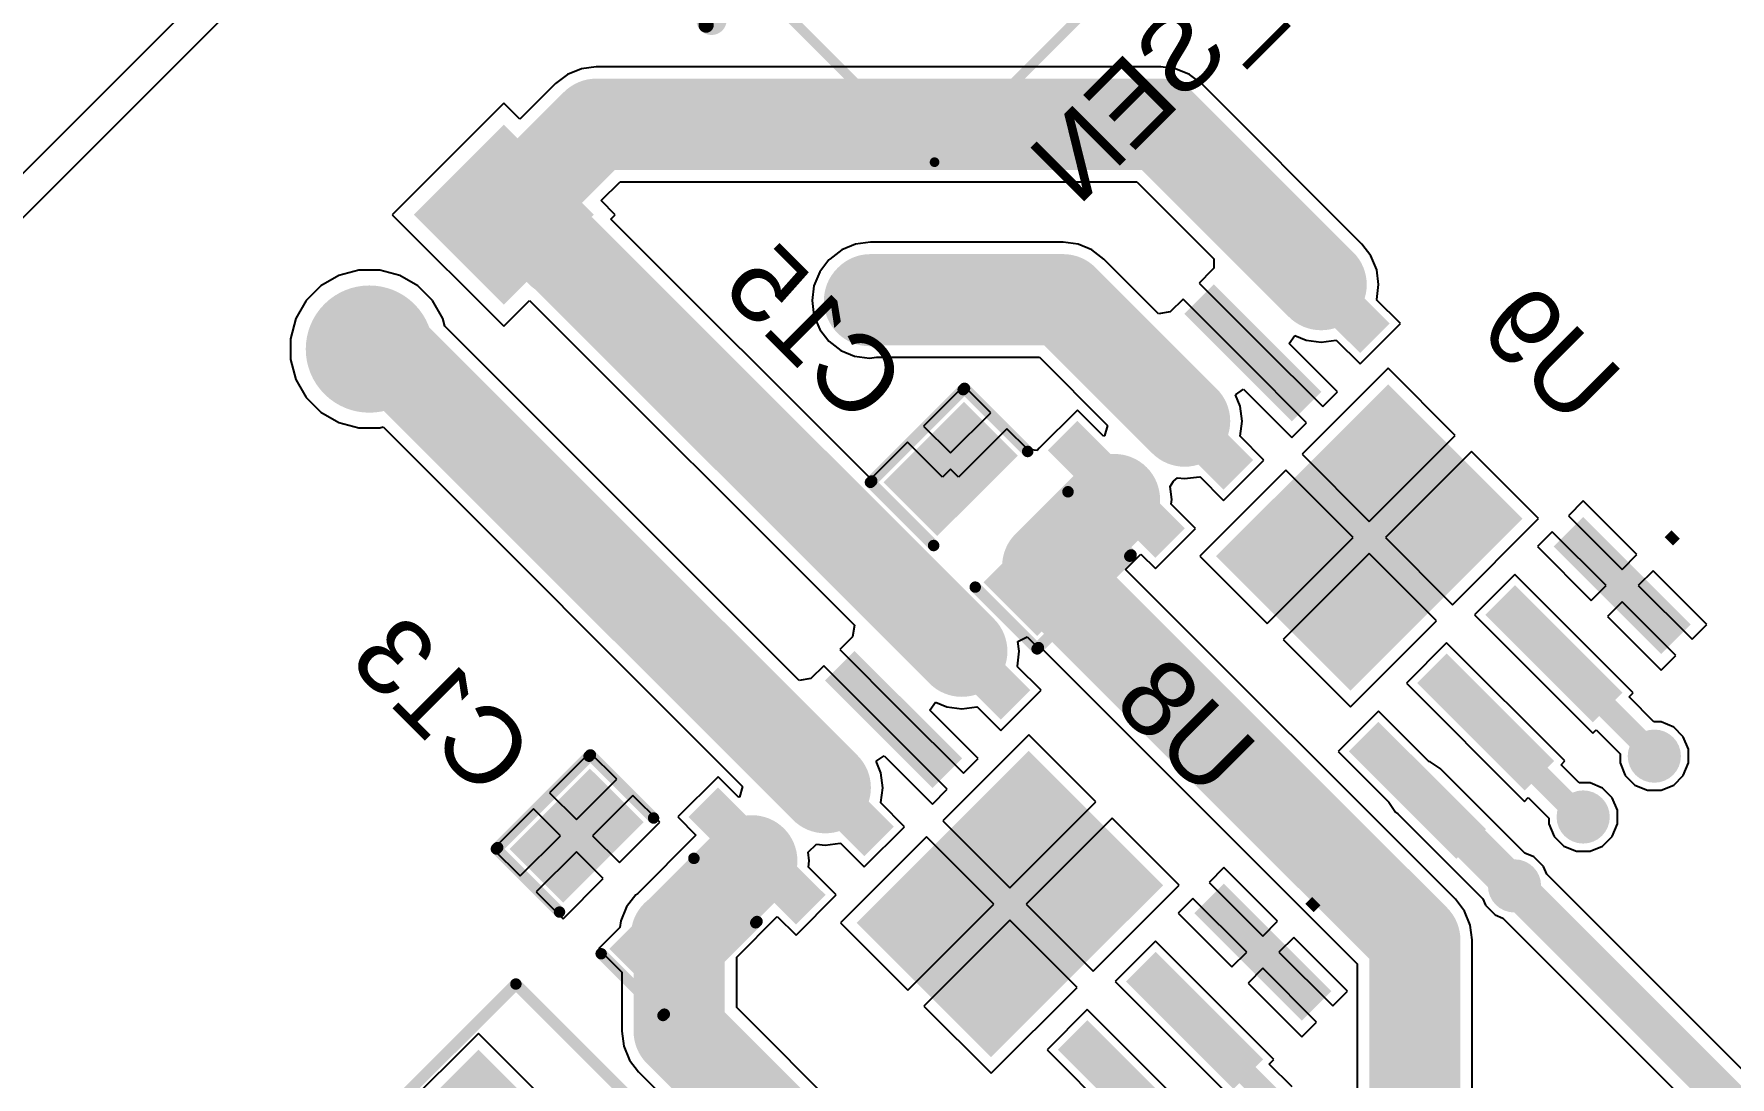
# Model space of a CAD drawing. Header units: millimetres. Extents: x 95 to 305, y 96 to 295.
# Drawn here: x 255.07 to 277.38, y 218.06 to 231.79 of the extents above; entities that cross this region are included whole.
import ezdxf

# ---------------------------------------------------------------- set-up
doc = ezdxf.new("R2010")
doc.units = ezdxf.units.MM
for name, color, linetype in [('BottomLayer', 5, 'Continuous'), ('BottomOverlay', 54, 'Continuous'), ('BottomPaste', 16, 'Continuous'), ('BottomSolder', 6, 'Continuous'), ('MultiLayer', 9, 'Continuous'), ('PadHoleLayer', 156, 'Continuous'), ('ViaHoleLayer', 16, 'Continuous')]:
    doc.layers.add(name, color=color, linetype=linetype)
doc.styles.add('Arial', font='', dxfattribs={"height": 0.2})
doc.styles.get('Arial').set_extended_font_data('Arial')

# ---------------------------------------------------------------- blocks, each defined once
blk = doc.blocks.new('HSOP_8_B_16')
at = {"layer": 'BottomLayer'}
for points in [[(-2.122, 3.7), (-1.672, 3.7), (-1.672, 1.8), (-2.122, 1.8)], [(-0.852, 3.7), (-0.402, 3.7), (-0.402, 1.8), (-0.852, 1.8)], [(0.418, 3.7), (0.868, 3.7), (0.868, 1.8), (0.418, 1.8)], [(1.688, 3.7), (2.138, 3.7), (2.138, 1.8), (1.688, 1.8)], [(-1.542, 1.15), (1.558, 1.15), (1.558, -1.25), (-1.542, -1.25)], [(-2.122, -1.9), (-1.672, -1.9), (-1.672, -3.8), (-2.122, -3.8)], [(-0.852, -1.9), (-0.402, -1.9), (-0.402, -3.8), (-0.852, -3.8)], [(0.418, -1.9), (0.868, -1.9), (0.868, -3.8), (0.418, -3.8)], [(1.688, -1.9), (2.138, -1.9), (2.138, -3.8), (1.688, -3.8)]]:
    blk.add_hatch(color=5, dxfattribs=at).paths.add_polyline_path(points)
at = {"layer": 'BottomPaste'}
for points in [[(-2.122, 3.7), (-1.672, 3.7), (-1.672, 1.8), (-2.122, 1.8)], [(-0.852, 3.7), (-0.402, 3.7), (-0.402, 1.8), (-0.852, 1.8)], [(0.418, 3.7), (0.868, 3.7), (0.868, 1.8), (0.418, 1.8)], [(1.688, 3.7), (2.138, 3.7), (2.138, 1.8), (1.688, 1.8)], [(-1.542, 1.15), (1.558, 1.15), (1.558, -1.25), (-1.542, -1.25)], [(-2.122, -1.9), (-1.672, -1.9), (-1.672, -3.8), (-2.122, -3.8)], [(-0.852, -1.9), (-0.402, -1.9), (-0.402, -3.8), (-0.852, -3.8)], [(0.418, -1.9), (0.868, -1.9), (0.868, -3.8), (0.418, -3.8)], [(1.688, -1.9), (2.138, -1.9), (2.138, -3.8), (1.688, -3.8)]]:
    blk.add_hatch(color=16, dxfattribs=at).paths.add_polyline_path(points)
at = {"layer": 'BottomSolder'}
for points in [[(-2.172, 3.75), (-1.622, 3.75), (-1.622, 1.75), (-2.172, 1.75)], [(-0.902, 3.75), (-0.352, 3.75), (-0.352, 1.75), (-0.902, 1.75)], [(0.368, 3.75), (0.918, 3.75), (0.918, 1.75), (0.368, 1.75)], [(1.638, 3.75), (2.188, 3.75), (2.188, 1.75), (1.638, 1.75)], [(-1.592, 1.2), (1.608, 1.2), (1.608, -1.3), (-1.592, -1.3)], [(-2.172, -1.85), (-1.622, -1.85), (-1.622, -3.85), (-2.172, -3.85)], [(-0.902, -1.85), (-0.352, -1.85), (-0.352, -3.85), (-0.902, -3.85)], [(0.368, -1.85), (0.918, -1.85), (0.918, -3.85), (0.368, -3.85)], [(1.638, -1.85), (2.188, -1.85), (2.188, -3.85), (1.638, -3.85)]]:
    blk.add_hatch(color=6, dxfattribs=at).paths.add_polyline_path(points)
at = {"layer": 'BottomOverlay', "text_generation_flag": 2}
blk.add_text('.', height=1, rotation=-180, dxfattribs=at).set_placement((-2.992, 2.85))
blk = doc.blocks.new('CAP0805_B_28')
at = {"layer": 'BottomLayer'}
for points in [[(-1.379, 0.693), (-0.479, 0.693), (-0.479, -0.704), (-1.379, -0.704)], [(0.481, 0.693), (1.381, 0.693), (1.381, -0.704), (0.481, -0.704)]]:
    blk.add_hatch(color=5, dxfattribs=at).paths.add_polyline_path(points)
at = {"layer": 'BottomPaste'}
for points in [[(-1.379, 0.693), (-0.479, 0.693), (-0.479, -0.704), (-1.379, -0.704)], [(0.481, 0.693), (1.381, 0.693), (1.381, -0.704), (0.481, -0.704)]]:
    blk.add_hatch(color=16, dxfattribs=at).paths.add_polyline_path(points)
at = {"layer": 'BottomSolder'}
for points in [[(-1.429, 0.743), (-0.429, 0.743), (-0.429, -0.754), (-1.429, -0.754)], [(0.431, 0.743), (1.431, 0.743), (1.431, -0.754), (0.431, -0.754)]]:
    blk.add_hatch(color=6, dxfattribs=at).paths.add_polyline_path(points)
at = {"layer": 'BottomOverlay', "const_width": 0.15}
for points in [[(-1.55, 0.875), (-0.375, 0.875)], [(-1.55, -0.85), (-1.55, 0.85)], [(0.375, 0.875), (1.55, 0.875)], [(1.55, -0.85), (1.55, 0.85)], [(-1.55, -0.875), (-0.375, -0.875)], [(0.4, -0.875), (1.55, -0.875)]]:
    blk.add_lwpolyline(points, dxfattribs=at)
at = {"layer": 'BottomOverlay', "const_width": 0.075}
for points in [[(-1.588, 0.875, 1), (-1.513, 0.875, 1)], [(-1.588, 0.85, 1), (-1.513, 0.85, 1)], [(-0.413, 0.875, 1), (-0.338, 0.875, 1)], [(0.337, 0.875, 1), (0.413, 0.875, 1)], [(1.512, 0.875, 1), (1.587, 0.875, 1)], [(1.512, 0.85, 1), (1.587, 0.85, 1)], [(-1.588, -0.85, 1), (-1.513, -0.85, 1)], [(-1.588, -0.875, 1), (-1.513, -0.875, 1)], [(-0.413, -0.875, 1), (-0.338, -0.875, 1)], [(0.362, -0.875, 1), (0.437, -0.875, 1)], [(1.512, -0.85, 1), (1.587, -0.85, 1)], [(1.512, -0.875, 1), (1.587, -0.875, 1)]]:
    blk.add_lwpolyline(points, format="xyb", close=True, dxfattribs=at)
blk = doc.blocks.new('JST_XH_2_34')
at = {"layer": 'BottomLayer'}
blk.add_hatch(color=5, dxfattribs=at).paths.add_polyline_path([(-2.038, 0.263), (-0.463, 0.263), (-0.463, -1.313), (-2.038, -1.313)])
h = blk.add_hatch(color=5, dxfattribs=at)
edge = h.paths.add_edge_path()
edge.add_arc((1.25, -0.525), 0.787, 0, 360)
at = {"layer": 'BottomSolder'}
blk.add_hatch(color=6, dxfattribs=at).paths.add_polyline_path([(-2.088, 0.313), (-0.413, 0.313), (-0.413, -1.363), (-2.088, -1.363)])
h = blk.add_hatch(color=6, dxfattribs=at)
edge = h.paths.add_edge_path()
edge.add_arc((1.25, -0.525), 0.837, 0, 360)
at = {"layer": 'MultiLayer'}
h = blk.add_hatch(color=9, dxfattribs=at)
edge = h.paths.add_edge_path()
edge.add_arc((1.25, -0.525), 0.787, 0, 360)
at = {"layer": 'PadHoleLayer'}
h = blk.add_hatch(color=156, dxfattribs=at)
edge = h.paths.add_edge_path()
edge.add_arc((-1.25, -0.525), 0.525, 0, 360)
h = blk.add_hatch(color=156, dxfattribs=at)
edge = h.paths.add_edge_path()
edge.add_arc((1.25, -0.525), 0.525, 0, 360)
blk = doc.blocks.new('JST_XH_2_B_46')
at = {"layer": 'BottomLayer'}
blk.add_hatch(color=5, dxfattribs=at).paths.add_polyline_path([(-2.038, 1.313), (-0.463, 1.313), (-0.463, -0.263), (-2.038, -0.263)])
h = blk.add_hatch(color=5, dxfattribs=at)
edge = h.paths.add_edge_path()
edge.add_arc((1.25, 0.525), 0.787, 0, 360)
at = {"layer": 'BottomSolder'}
blk.add_hatch(color=6, dxfattribs=at).paths.add_polyline_path([(-2.088, 1.363), (-0.413, 1.363), (-0.413, -0.313), (-2.088, -0.313)])
h = blk.add_hatch(color=6, dxfattribs=at)
edge = h.paths.add_edge_path()
edge.add_arc((1.25, 0.525), 0.837, 0, 360)
at = {"layer": 'MultiLayer'}
h = blk.add_hatch(color=9, dxfattribs=at)
edge = h.paths.add_edge_path()
edge.add_arc((1.25, 0.525), 0.787, 0, 360)
at = {"layer": 'PadHoleLayer'}
h = blk.add_hatch(color=156, dxfattribs=at)
edge = h.paths.add_edge_path()
edge.add_arc((-1.25, 0.525), 0.525, 0, 360)
h = blk.add_hatch(color=156, dxfattribs=at)
edge = h.paths.add_edge_path()
edge.add_arc((1.25, 0.525), 0.525, 0, 360)
at = {"layer": 'BottomOverlay', "const_width": 0.127}
for points in [[(-3.7, 2.875), (-3.7, -2.875)], [(-3.7, 2.875), (3.7, 2.875)], [(3.7, 2.875), (3.7, -2.875)], [(-3.7, -2.875), (3.7, -2.875)]]:
    blk.add_lwpolyline(points, dxfattribs=at)
at = {"layer": 'BottomOverlay'}
for points, const_width in [([(-3.732, 2.875, 1), (-3.668, 2.875, 1)], 0.0635), ([(-3.732, 2.875, 1), (-3.668, 2.875, 1)], 0.0635), ([(3.668, 2.875, 1), (3.732, 2.875, 1)], 0.0635), ([(3.668, 2.875, 1), (3.732, 2.875, 1)], 0.0635), ([(-4.35, 0.525, 1), (-4.55, 0.525, 1)], 0.2), ([(-4.6, 0.525, 1), (-4.5, 0.525, 1)], 0.1), ([(-4.4, 0.525, 1), (-4.3, 0.525, 1)], 0.1), ([(-3.732, -2.875, 1), (-3.668, -2.875, 1)], 0.0635), ([(-3.732, -2.875, 1), (-3.668, -2.875, 1)], 0.0635), ([(3.668, -2.875, 1), (3.732, -2.875, 1)], 0.0635), ([(3.668, -2.875, 1), (3.732, -2.875, 1)], 0.0635)]:
    blk.add_lwpolyline(points, format="xyb", close=True, dxfattribs=dict(at, const_width=const_width))
blk = doc.blocks.new('HSOP_8_B_60')
at = {"layer": 'BottomLayer'}
for points in [[(-2.122, 3.7), (-1.672, 3.7), (-1.672, 1.8), (-2.122, 1.8)], [(-0.852, 3.7), (-0.402, 3.7), (-0.402, 1.8), (-0.852, 1.8)], [(0.418, 3.7), (0.868, 3.7), (0.868, 1.8), (0.418, 1.8)], [(1.688, 3.7), (2.138, 3.7), (2.138, 1.8), (1.688, 1.8)], [(-1.542, 1.15), (1.558, 1.15), (1.558, -1.25), (-1.542, -1.25)], [(-2.122, -1.9), (-1.672, -1.9), (-1.672, -3.8), (-2.122, -3.8)], [(-0.852, -1.9), (-0.402, -1.9), (-0.402, -3.8), (-0.852, -3.8)], [(0.418, -1.9), (0.868, -1.9), (0.868, -3.8), (0.418, -3.8)], [(1.688, -1.9), (2.138, -1.9), (2.138, -3.8), (1.688, -3.8)]]:
    blk.add_hatch(color=5, dxfattribs=at).paths.add_polyline_path(points)
at = {"layer": 'BottomPaste'}
for points in [[(-2.122, 3.7), (-1.672, 3.7), (-1.672, 1.8), (-2.122, 1.8)], [(-0.852, 3.7), (-0.402, 3.7), (-0.402, 1.8), (-0.852, 1.8)], [(0.418, 3.7), (0.868, 3.7), (0.868, 1.8), (0.418, 1.8)], [(1.688, 3.7), (2.138, 3.7), (2.138, 1.8), (1.688, 1.8)], [(-1.542, 1.15), (1.558, 1.15), (1.558, -1.25), (-1.542, -1.25)], [(-2.122, -1.9), (-1.672, -1.9), (-1.672, -3.8), (-2.122, -3.8)], [(-0.852, -1.9), (-0.402, -1.9), (-0.402, -3.8), (-0.852, -3.8)], [(0.418, -1.9), (0.868, -1.9), (0.868, -3.8), (0.418, -3.8)], [(1.688, -1.9), (2.138, -1.9), (2.138, -3.8), (1.688, -3.8)]]:
    blk.add_hatch(color=16, dxfattribs=at).paths.add_polyline_path(points)
at = {"layer": 'BottomSolder'}
for points in [[(-2.172, 3.75), (-1.622, 3.75), (-1.622, 1.75), (-2.172, 1.75)], [(-0.902, 3.75), (-0.352, 3.75), (-0.352, 1.75), (-0.902, 1.75)], [(0.368, 3.75), (0.918, 3.75), (0.918, 1.75), (0.368, 1.75)], [(1.638, 3.75), (2.188, 3.75), (2.188, 1.75), (1.638, 1.75)], [(-1.592, 1.2), (1.608, 1.2), (1.608, -1.3), (-1.592, -1.3)], [(-2.172, -1.85), (-1.622, -1.85), (-1.622, -3.85), (-2.172, -3.85)], [(-0.902, -1.85), (-0.352, -1.85), (-0.352, -3.85), (-0.902, -3.85)], [(0.368, -1.85), (0.918, -1.85), (0.918, -3.85), (0.368, -3.85)], [(1.638, -1.85), (2.188, -1.85), (2.188, -3.85), (1.638, -3.85)]]:
    blk.add_hatch(color=6, dxfattribs=at).paths.add_polyline_path(points)
at = {"layer": 'BottomOverlay', "text_generation_flag": 2}
blk.add_text('.', height=1, rotation=-180, dxfattribs=at).set_placement((-2.992, 2.85))
blk = doc.blocks.new('CAP0805_B_184')
at = {"layer": 'BottomLayer'}
for points in [[(-1.379, 0.693), (-0.479, 0.693), (-0.479, -0.704), (-1.379, -0.704)], [(0.481, 0.693), (1.381, 0.693), (1.381, -0.704), (0.481, -0.704)]]:
    blk.add_hatch(color=5, dxfattribs=at).paths.add_polyline_path(points)
at = {"layer": 'BottomPaste'}
for points in [[(-1.379, 0.693), (-0.479, 0.693), (-0.479, -0.704), (-1.379, -0.704)], [(0.481, 0.693), (1.381, 0.693), (1.381, -0.704), (0.481, -0.704)]]:
    blk.add_hatch(color=16, dxfattribs=at).paths.add_polyline_path(points)
at = {"layer": 'BottomSolder'}
for points in [[(-1.429, 0.743), (-0.429, 0.743), (-0.429, -0.754), (-1.429, -0.754)], [(0.431, 0.743), (1.431, 0.743), (1.431, -0.754), (0.431, -0.754)]]:
    blk.add_hatch(color=6, dxfattribs=at).paths.add_polyline_path(points)
at = {"layer": 'BottomOverlay', "const_width": 0.15}
for points in [[(-1.55, 0.875), (-0.375, 0.875)], [(-1.55, -0.85), (-1.55, 0.85)], [(0.375, 0.875), (1.55, 0.875)], [(1.55, -0.85), (1.55, 0.85)], [(-1.55, -0.875), (-0.375, -0.875)], [(0.4, -0.875), (1.55, -0.875)]]:
    blk.add_lwpolyline(points, dxfattribs=at)
at = {"layer": 'BottomOverlay', "const_width": 0.075}
for points in [[(-1.588, 0.875, 1), (-1.513, 0.875, 1)], [(-1.588, 0.85, 1), (-1.513, 0.85, 1)], [(-0.413, 0.875, 1), (-0.337, 0.875, 1)], [(0.337, 0.875, 1), (0.413, 0.875, 1)], [(1.512, 0.875, 1), (1.587, 0.875, 1)], [(1.512, 0.85, 1), (1.587, 0.85, 1)], [(-1.588, -0.85, 1), (-1.513, -0.85, 1)], [(-1.588, -0.875, 1), (-1.513, -0.875, 1)], [(-0.413, -0.875, 1), (-0.337, -0.875, 1)], [(0.362, -0.875, 1), (0.437, -0.875, 1)], [(1.512, -0.85, 1), (1.587, -0.85, 1)], [(1.512, -0.875, 1), (1.587, -0.875, 1)]]:
    blk.add_lwpolyline(points, format="xyb", close=True, dxfattribs=at)
blk = doc.blocks.new('CAP_TANT_D_B_187')
at = {"layer": 'BottomLayer'}
for points in [[(-4.323, 1.403), (-2.037, 1.403), (-2.037, -1.391), (-4.323, -1.391)], [(2.077, 1.403), (4.363, 1.403), (4.363, -1.391), (2.077, -1.391)]]:
    blk.add_hatch(color=5, dxfattribs=at).paths.add_polyline_path(points)
at = {"layer": 'BottomPaste'}
for points in [[(-4.323, 1.403), (-2.037, 1.403), (-2.037, -1.391), (-4.323, -1.391)], [(2.077, 1.403), (4.363, 1.403), (4.363, -1.391), (2.077, -1.391)]]:
    blk.add_hatch(color=16, dxfattribs=at).paths.add_polyline_path(points)
at = {"layer": 'BottomSolder'}
for points in [[(-4.373, 1.453), (-1.987, 1.453), (-1.987, -1.441), (-4.373, -1.441)], [(2.027, 1.453), (4.413, 1.453), (4.413, -1.441), (2.027, -1.441)]]:
    blk.add_hatch(color=6, dxfattribs=at).paths.add_polyline_path(points)
at = {"layer": 'BottomOverlay', "const_width": 0.15}
for points in [[(-1.95, 2.375), (-4.625, 2.375)], [(-4.625, 2.375), (-4.625, -2.4)], [(4.675, 2.375), (1.975, 2.375)], [(4.675, 2.375), (4.675, -2.4)], [(-1.95, -2.4), (-4.625, -2.4)], [(4.675, -2.4), (1.975, -2.4)], [(-5.05, -2.575), (-5.05, -3.175)], [(-4.75, -2.875), (-5.35, -2.875)]]:
    blk.add_lwpolyline(points, dxfattribs=at)
at = {"layer": 'BottomOverlay', "const_width": 0.075}
for points in [[(-4.663, 2.375, 1), (-4.588, 2.375, 1)], [(-4.663, 2.375, 1), (-4.588, 2.375, 1)], [(-1.988, 2.375, 1), (-1.913, 2.375, 1)], [(1.937, 2.375, 1), (2.013, 2.375, 1)], [(4.638, 2.375, 1), (4.713, 2.375, 1)], [(4.638, 2.375, 1), (4.713, 2.375, 1)], [(-4.663, -2.4, 1), (-4.588, -2.4, 1)], [(-4.663, -2.4, 1), (-4.588, -2.4, 1)], [(-1.988, -2.4, 1), (-1.913, -2.4, 1)], [(1.937, -2.4, 1), (2.013, -2.4, 1)], [(4.638, -2.4, 1), (4.713, -2.4, 1)], [(4.638, -2.4, 1), (4.713, -2.4, 1)], [(-5.088, -2.575, 1), (-5.013, -2.575, 1)], [(-5.388, -2.875, 1), (-5.313, -2.875, 1)], [(-4.788, -2.875, 1), (-4.713, -2.875, 1)], [(-5.088, -3.175, 1), (-5.013, -3.175, 1)]]:
    blk.add_lwpolyline(points, format="xyb", close=True, dxfattribs=at)

msp = doc.modelspace()

# ---------------------------------------------------------------- hatches: boundary and pattern name
at = {"layer": 'BottomLayer'}
h = msp.add_hatch(color=5, dxfattribs=at)
edge = h.paths.add_edge_path()
edge.add_arc((266.061, 228.279), 0.4, 0, 360)
h = msp.add_hatch(color=5, dxfattribs=at)
edge = h.paths.add_edge_path()
edge.add_arc((276.385, 222.285), 0.3, 0, 360)
h = msp.add_hatch(color=5, dxfattribs=at)
edge = h.paths.add_edge_path()
edge.add_arc((275.449, 221.484), 0.3, 0, 360)
h = msp.add_hatch(color=5, dxfattribs=at)
edge = h.paths.add_edge_path()
edge.add_arc((274.546, 220.577), 0.3, 0, 360)
at = {"layer": 'BottomSolder'}
h = msp.add_hatch(color=6, dxfattribs=at)
edge = h.paths.add_edge_path()
edge.add_arc((266.061, 228.279), 0.45, 0, 360)
h = msp.add_hatch(color=6, dxfattribs=at)
edge = h.paths.add_edge_path()
edge.add_arc((276.385, 222.285), 0.35, 0, 360)
h = msp.add_hatch(color=6, dxfattribs=at)
edge = h.paths.add_edge_path()
edge.add_arc((275.449, 221.484), 0.35, 0, 360)
h = msp.add_hatch(color=6, dxfattribs=at)
edge = h.paths.add_edge_path()
edge.add_arc((274.546, 220.577), 0.35, 0, 360)
at = {"layer": 'ViaHoleLayer'}
h = msp.add_hatch(color=16, dxfattribs=at)
edge = h.paths.add_edge_path()
edge.add_arc((266.061, 228.279), 0.25, 0, 360)
h = msp.add_hatch(color=16, dxfattribs=at)
edge = h.paths.add_edge_path()
edge.add_arc((276.385, 222.285), 0.15, 0, 360)
h = msp.add_hatch(color=16, dxfattribs=at)
edge = h.paths.add_edge_path()
edge.add_arc((275.449, 221.484), 0.15, 0, 360)
h = msp.add_hatch(color=16, dxfattribs=at)
edge = h.paths.add_edge_path()
edge.add_arc((274.546, 220.577), 0.15, 0, 360)

# ---------------------------------------------------------------- linework, layer by layer
at = {"layer": 'BottomLayer'}
for p, q in [((262.088, 231.255), (261.931, 231.135)), ((262.27, 231.331), (262.088, 231.255)), ((262.466, 231.356), (262.27, 231.331)), ((269.891, 231.356), (262.466, 231.356)), ((270.087, 231.331), (269.891, 231.356)), ((270.269, 231.255), (270.087, 231.331)), ((270.426, 231.135), (270.269, 231.255)), ((261.931, 231.135), (261.461, 230.665)), ((261.931, 231.135), (261.931, 231.135)), ((272.537, 229.024), (270.426, 231.135)), ((261.249, 230.877), (259.782, 229.409)), ((261.461, 230.665), (261.249, 230.877)), ((262.531, 229.595), (262.779, 229.844)), ((262.779, 229.844), (269.578, 229.844)), ((269.578, 229.844), (270.59, 228.831)), ((259.782, 229.409), (261.249, 227.942)), ((262.717, 229.409), (262.531, 229.595)), ((262.659, 229.351), (262.717, 229.409)), ((266.077, 225.932), (262.659, 229.351)), ((265.695, 228.946), (265.538, 228.826)), ((265.877, 229.022), (265.695, 228.946)), ((266.073, 229.048), (265.877, 229.022)), ((268.608, 229.048), (266.073, 229.048)), ((266.073, 229.048), (266.073, 229.048)), ((268.804, 229.022), (268.608, 229.048)), ((268.986, 228.946), (268.804, 229.022)), ((269.143, 228.826), (268.986, 228.946)), ((272.657, 228.867), (272.537, 229.024)), ((265.526, 228.814), (265.406, 228.657)), ((265.538, 228.826), (265.526, 228.814)), ((269.864, 228.105), (269.143, 228.826)), ((270.591, 228.705), (270.564, 228.678)), ((270.59, 228.831), (270.591, 228.705)), ((272.733, 228.685), (272.657, 228.867)), ((259.081, 228.608), (258.845, 228.472)), ((259.345, 228.679), (259.081, 228.608)), ((259.618, 228.679), (259.345, 228.679)), ((259.882, 228.608), (259.618, 228.679)), ((260.119, 228.472), (259.882, 228.608)), ((265.406, 228.657), (265.33, 228.475)), ((270.564, 228.678), (270.397, 228.51)), ((270.397, 228.51), (271.21, 227.697)), ((272.758, 228.489), (272.733, 228.685)), ((272.733, 228.293), (272.758, 228.489)), ((258.651, 228.279), (258.515, 228.042)), ((258.845, 228.472), (258.651, 228.279)), ((260.312, 228.279), (260.119, 228.472)), ((260.448, 228.042), (260.312, 228.279)), ((261.249, 227.942), (261.589, 228.281)), ((261.589, 228.281), (265.863, 224.007)), ((265.33, 228.475), (265.305, 228.279)), ((265.305, 228.279), (265.33, 228.083)), ((270.185, 228.298), (270.017, 228.131)), ((270.998, 227.485), (270.185, 228.298)), ((272.731, 228.29), (272.733, 228.293)), ((273.045, 227.977), (272.731, 228.29)), ((258.515, 228.042), (258.444, 227.778)), ((260.475, 227.943), (260.448, 228.042)), ((265.33, 228.083), (265.406, 227.901)), ((270.017, 228.131), (269.864, 228.105)), ((265.137, 223.281), (260.475, 227.943)), ((265.406, 227.901), (265.526, 227.744)), ((271.582, 227.714), (271.654, 227.821)), ((271.654, 227.821), (271.806, 227.759)), ((272.515, 227.446), (273.045, 227.977)), ((258.444, 227.778), (258.444, 227.505)), ((265.526, 227.744), (265.683, 227.624)), ((265.683, 227.624), (265.865, 227.548)), ((271.21, 227.697), (272.023, 226.884)), ((272.218, 227.079), (271.582, 227.714)), ((271.806, 227.759), (272.002, 227.733)), ((272.002, 227.733), (272.198, 227.759)), ((272.198, 227.759), (272.201, 227.76)), ((272.201, 227.76), (272.515, 227.446)), ((258.444, 227.505), (258.515, 227.241)), ((265.865, 227.548), (266.061, 227.523)), ((266.061, 227.523), (266.154, 227.535)), ((266.154, 227.535), (268.295, 227.535)), ((268.295, 227.535), (269.193, 226.636)), ((271.811, 226.672), (270.998, 227.485)), ((272.882, 227.39), (271.751, 226.258)), ((273.766, 226.506), (272.882, 227.39)), ((258.515, 227.241), (258.651, 227.004)), ((267.302, 227.157), (266.773, 226.628)), ((267.656, 226.804), (267.302, 227.157)), ((258.651, 227.004), (258.845, 226.811)), ((270.874, 227.041), (270.981, 227.113)), ((270.937, 226.889), (270.874, 227.041)), ((270.981, 227.113), (271.617, 226.477)), ((272.023, 226.884), (272.218, 227.079)), ((258.845, 226.811), (259.081, 226.675)), ((267.127, 226.275), (267.656, 226.804)), ((268.795, 226.838), (268.293, 226.336)), ((269.137, 226.497), (268.795, 226.838)), ((270.962, 226.693), (270.937, 226.889)), ((259.081, 226.675), (259.345, 226.604)), ((259.345, 226.604), (259.618, 226.604)), ((259.618, 226.604), (259.662, 226.616)), ((259.662, 226.616), (264.392, 221.886)), ((266.773, 226.628), (267.127, 226.275)), ((267.868, 226.592), (267.233, 225.956)), ((268.142, 226.318), (267.868, 226.592)), ((269.15, 226.499), (269.137, 226.497)), ((269.193, 226.636), (269.15, 226.499)), ((270.935, 226.494), (270.937, 226.497)), ((271.249, 226.18), (270.935, 226.494)), ((270.937, 226.497), (270.962, 226.693)), ((271.617, 226.477), (271.811, 226.672)), ((272.635, 225.374), (273.766, 226.506)), ((266.561, 226.416), (266.077, 225.932)), ((267.02, 225.956), (266.561, 226.416)), ((268.265, 226.308), (268.142, 226.318)), ((268.293, 226.336), (268.265, 226.308)), ((271.751, 226.258), (272.635, 225.374)), ((273.978, 226.294), (272.847, 225.162)), ((274.862, 225.41), (273.978, 226.294)), ((267.127, 226.062), (267.02, 225.956)), ((267.233, 225.956), (267.127, 226.062)), ((271.539, 226.046), (270.407, 224.915)), ((270.719, 225.65), (271.249, 226.18)), ((272.423, 225.162), (271.539, 226.046)), ((270.017, 225.834), (270.061, 225.901)), ((270.039, 225.661), (270.017, 225.834)), ((270.061, 225.901), (270.113, 225.949)), ((270.113, 225.949), (270.206, 225.937)), ((270.206, 225.937), (270.402, 225.962)), ((270.402, 225.962), (270.405, 225.964)), ((270.405, 225.964), (270.719, 225.65)), ((270.031, 225.602), (270.039, 225.661)), ((270.351, 225.282), (270.031, 225.602)), ((275.449, 225.643), (275.255, 225.449)), ((276.156, 224.936), (275.449, 225.643)), ((273.731, 224.278), (274.862, 225.41)), ((275.255, 225.449), (275.962, 224.742)), ((269.821, 224.752), (270.351, 225.282)), ((271.291, 224.031), (272.423, 225.162)), ((272.847, 225.162), (273.731, 224.278)), ((275.043, 225.237), (274.848, 225.042)), ((275.75, 224.529), (275.043, 225.237)), ((269.43, 224.739), (269.632, 224.941)), ((269.632, 224.941), (269.821, 224.752)), ((270.407, 224.915), (271.291, 224.031)), ((272.635, 224.95), (271.503, 223.819)), ((273.519, 224.066), (272.635, 224.95)), ((274.848, 225.042), (275.555, 224.335)), ((275.962, 224.742), (276.156, 224.936)), ((273.769, 220.401), (269.43, 224.739)), ((276.368, 224.724), (276.174, 224.529)), ((277.075, 224.017), (276.368, 224.724)), ((274.551, 224.674), (274.021, 224.144)), ((276.107, 223.119), (274.551, 224.674)), ((275.555, 224.335), (275.75, 224.529)), ((276.174, 224.529), (276.881, 223.822)), ((275.962, 224.317), (275.767, 224.123)), ((276.669, 223.61), (275.962, 224.317)), ((272.387, 222.935), (273.519, 224.066)), ((274.021, 224.144), (275.576, 222.588)), ((275.767, 224.123), (276.474, 223.416)), ((265.837, 223.853), (265.67, 223.686)), ((265.863, 224.007), (265.837, 223.853)), ((268.014, 223.795), (268.135, 223.854)), ((268.135, 223.854), (268.266, 223.723)), ((271.503, 223.819), (272.387, 222.935)), ((276.881, 223.822), (277.075, 224.017)), ((265.67, 223.686), (266.483, 222.873)), ((268.006, 223.469), (268.031, 223.665)), ((268.031, 223.665), (268.014, 223.795)), ((268.266, 223.723), (268.286, 223.743)), ((268.286, 223.743), (272.477, 219.552)), ((273.653, 223.776), (273.123, 223.246)), ((275.209, 222.221), (273.653, 223.776)), ((276.474, 223.416), (276.669, 223.61)), ((265.458, 223.474), (265.29, 223.307)), ((266.271, 222.661), (265.458, 223.474)), ((268.004, 223.466), (268.006, 223.469)), ((268.318, 223.152), (268.004, 223.466)), ((265.29, 223.307), (265.137, 223.281)), ((267.788, 222.622), (268.318, 223.152)), ((273.123, 223.246), (274.678, 221.69)), ((266.855, 222.889), (266.927, 222.997)), ((266.927, 222.997), (267.079, 222.934)), ((267.079, 222.934), (267.275, 222.909)), ((267.275, 222.909), (267.471, 222.934)), ((267.471, 222.934), (267.474, 222.936)), ((267.474, 222.936), (267.788, 222.622)), ((276.052, 223.064), (276.107, 223.119)), ((276.38, 222.735), (276.052, 223.064)), ((266.483, 222.873), (267.296, 222.06)), ((267.491, 222.254), (266.855, 222.889)), ((272.755, 222.878), (272.225, 222.348)), ((273.418, 222.215), (272.755, 222.878)), ((276.474, 222.735), (276.38, 222.735)), ((276.64, 222.667), (276.474, 222.735)), ((267.084, 221.848), (266.271, 222.661)), ((268.155, 222.565), (267.024, 221.434)), ((269.039, 221.682), (268.155, 222.565)), ((275.576, 222.588), (275.619, 222.631)), ((275.619, 222.631), (275.935, 222.315)), ((276.766, 222.54), (276.64, 222.667)), ((276.835, 222.375), (276.766, 222.54)), ((262.381, 222.333), (261.852, 221.804)), ((262.735, 221.98), (262.381, 222.333)), ((266.147, 222.217), (266.254, 222.288)), ((266.254, 222.288), (266.89, 221.653)), ((267.296, 222.06), (267.491, 222.254)), ((272.225, 222.348), (272.89, 221.682)), ((275.935, 222.315), (275.935, 222.196)), ((276.835, 222.196), (276.835, 222.375)), ((264.068, 222.014), (263.538, 221.484)), ((264.339, 221.743), (264.068, 222.014)), ((266.21, 222.065), (266.147, 222.217)), ((266.235, 221.869), (266.21, 222.065)), ((273.434, 222.212), (273.418, 222.215)), ((273.566, 222.124), (273.434, 222.212)), ((274.682, 221.008), (273.566, 222.124)), ((275.16, 222.172), (275.209, 222.221)), ((275.398, 221.934), (275.16, 222.172)), ((275.935, 222.196), (276.003, 222.03)), ((276.003, 222.03), (276.13, 221.904)), ((276.64, 221.904), (276.766, 222.03)), ((276.766, 222.03), (276.835, 222.196)), ((261.852, 221.804), (262.206, 221.45)), ((262.206, 221.45), (262.735, 221.98)), ((264.392, 221.886), (264.352, 221.746)), ((266.21, 221.673), (266.235, 221.869)), ((266.89, 221.653), (267.084, 221.848)), ((275.539, 221.934), (275.398, 221.934)), ((275.704, 221.865), (275.539, 221.934)), ((275.831, 221.738), (275.704, 221.865)), ((276.13, 221.904), (276.295, 221.835)), ((276.295, 221.835), (276.474, 221.835)), ((276.474, 221.835), (276.64, 221.904)), ((261.64, 221.592), (261.111, 221.062)), ((261.994, 221.238), (261.64, 221.592)), ((262.947, 221.767), (262.418, 221.238)), ((263.301, 221.414), (262.947, 221.767)), ((264.352, 221.746), (264.339, 221.743)), ((266.208, 221.67), (266.21, 221.673)), ((266.522, 221.356), (266.208, 221.67)), ((267.908, 220.55), (269.039, 221.682)), ((272.89, 221.682), (272.891, 221.679)), ((272.891, 221.679), (272.979, 221.547)), ((274.678, 221.69), (274.727, 221.739)), ((274.727, 221.739), (274.999, 221.467)), ((275.899, 221.573), (275.831, 221.738)), ((275.899, 221.394), (275.899, 221.573)), ((262.771, 220.885), (263.301, 221.414)), ((263.538, 221.484), (263.778, 221.244)), ((265.992, 220.826), (266.522, 221.356)), ((267.024, 221.434), (267.908, 220.55)), ((269.251, 221.469), (268.12, 220.338)), ((270.135, 220.586), (269.251, 221.469)), ((272.979, 221.547), (273.01, 221.526)), ((273.01, 221.526), (274.13, 220.407)), ((274.999, 221.467), (274.999, 221.394)), ((274.999, 221.394), (275.068, 221.229)), ((275.831, 221.229), (275.899, 221.394)), ((261.464, 220.709), (261.994, 221.238)), ((262.418, 221.238), (262.771, 220.885)), ((263.778, 221.244), (263.012, 220.478)), ((265.253, 221.02), (265.364, 221.128)), ((265.364, 221.128), (265.479, 221.112)), ((265.479, 221.112), (265.675, 221.138)), ((265.675, 221.138), (265.678, 221.14)), ((265.678, 221.14), (265.992, 220.826)), ((266.812, 221.222), (265.68, 220.091)), ((267.696, 220.338), (266.812, 221.222)), ((275.068, 221.229), (275.194, 221.102)), ((275.704, 221.102), (275.831, 221.229)), ((261.111, 221.062), (261.464, 220.709)), ((262.206, 221.026), (261.676, 220.497)), ((262.559, 220.673), (262.206, 221.026)), ((265.268, 220.908), (265.253, 221.02)), ((265.257, 220.825), (265.268, 220.908)), ((274.801, 220.959), (274.682, 221.008)), ((274.928, 220.832), (274.801, 220.959)), ((275.194, 221.102), (275.36, 221.034)), ((275.36, 221.034), (275.539, 221.034)), ((275.539, 221.034), (275.704, 221.102)), ((262.03, 220.143), (262.559, 220.673)), ((265.624, 220.458), (265.257, 220.825)), ((270.722, 220.819), (270.528, 220.624)), ((271.429, 220.112), (270.722, 220.819)), ((274.97, 220.73), (274.928, 220.832)), ((283.694, 212.006), (274.97, 220.73)), ((261.676, 220.497), (262.03, 220.143)), ((262.986, 220.458), (262.866, 220.301)), ((263.012, 220.478), (262.986, 220.458)), ((265.094, 219.928), (265.624, 220.458)), ((269.004, 219.454), (270.135, 220.586)), ((270.528, 220.624), (271.235, 219.917)), ((262.866, 220.301), (262.79, 220.119)), ((266.564, 219.207), (267.696, 220.338)), ((268.12, 220.338), (269.004, 219.454)), ((270.316, 220.412), (270.121, 220.218)), ((271.023, 219.705), (270.316, 220.412)), ((273.889, 220.244), (273.769, 220.401)), ((273.769, 220.401), (273.769, 220.401)), ((273.964, 220.062), (273.889, 220.244)), ((274.13, 220.407), (274.165, 220.322)), ((274.165, 220.322), (274.291, 220.196)), ((262.778, 220.029), (262.497, 219.747)), ((262.79, 220.119), (262.778, 220.029)), ((264.314, 219.64), (264.848, 220.174)), ((264.848, 220.174), (265.094, 219.928)), ((265.68, 220.091), (266.564, 219.207)), ((267.908, 220.126), (266.776, 218.995)), ((268.792, 219.242), (267.908, 220.126)), ((270.121, 220.218), (270.828, 219.511)), ((271.235, 219.917), (271.429, 220.112)), ((273.99, 219.866), (273.964, 220.062)), ((274.291, 220.196), (274.393, 220.153)), ((274.393, 220.153), (282.998, 211.549)), ((269.824, 219.85), (269.294, 219.32)), ((271.38, 218.295), (269.824, 219.85)), ((271.641, 219.9), (271.447, 219.705)), ((272.348, 219.193), (271.641, 219.9)), ((273.99, 217.376), (273.99, 219.866)), ((273.99, 219.866), (273.99, 219.866)), ((262.497, 219.747), (262.801, 219.443)), ((264.314, 218.977), (264.314, 219.64)), ((270.828, 219.511), (271.023, 219.705)), ((271.447, 219.705), (272.154, 218.998)), ((262.801, 219.443), (262.801, 218.664)), ((271.235, 219.493), (271.04, 219.299)), ((271.942, 218.786), (271.235, 219.493)), ((272.477, 219.552), (272.477, 217.69)), ((267.66, 218.111), (268.792, 219.242)), ((269.294, 219.32), (270.849, 217.764)), ((271.04, 219.299), (271.747, 218.591)), ((272.154, 218.998), (272.348, 219.193)), ((268.251, 215.039), (264.314, 218.977)), ((266.776, 218.995), (267.66, 218.111)), ((268.926, 218.952), (268.396, 218.422)), ((270.482, 217.396), (268.926, 218.952)), ((271.747, 218.591), (271.942, 218.786)), ((260.916, 218.634), (259.893, 217.611)), ((261.76, 217.791), (260.916, 218.634)), ((262.801, 218.664), (262.827, 218.468)), ((262.827, 218.468), (262.902, 218.285)), ((262.902, 218.285), (263.022, 218.129)), ((268.396, 218.422), (269.951, 216.866)), ((271.318, 218.233), (271.38, 218.295)), ((271.62, 217.931), (271.318, 218.233)), ((263.022, 218.129), (266.868, 214.283))]:
    msp.add_line(p, q, dxfattribs=at)
for points, const_width in [([(261.275, 229.409), (262.466, 230.6)], 1.2), ([(262.466, 230.6), (269.891, 230.6)], 1.2), ([(269.891, 230.6), (272.002, 228.489)], 1.2), ([(261.249, 229.409), (261.515, 229.409)], 1.2), ([(261.249, 229.409), (261.275, 229.409)], 1.2), ([(261.515, 229.409), (262.004, 228.92)], 1.2), ([(262.004, 228.92), (262.02, 228.92)], 1.2), ([(262.02, 228.92), (267.275, 223.665)], 1.2), ([(266.061, 228.279), (266.073, 228.291)], 1.2), ([(266.073, 228.291), (268.608, 228.291)], 1.2), ([(268.608, 228.291), (270.206, 226.693)], 1.2), ([(259.482, 227.642), (259.553, 227.57)], 1.2), ([(259.553, 227.57), (259.778, 227.57)], 1.2), ([(259.778, 227.57), (265.479, 221.869)], 1.2), ([(270.206, 226.693), (270.206, 226.693)], 1.2), ([(268.405, 224.784), (269.283, 225.661)], 1.2), ([(268.442, 224.658), (268.442, 224.747)], 1.2), ([(268.442, 224.658), (273.234, 219.866)], 1.2), ([(275.064, 223.619), (275.064, 223.631)], 0.3), ([(275.064, 223.619), (276.385, 222.298)], 0.3), ([(274.166, 222.733), (275.416, 221.484)], 0.3), ([(276.385, 222.285), (276.385, 222.298)], 0.3), ([(273.268, 221.835), (273.278, 221.835)], 0.5), ([(273.278, 221.835), (274.536, 220.577)], 0.5), ([(275.416, 221.484), (275.449, 221.484)], 0.3), ([(263.527, 219.923), (264.512, 220.908)], 1.2), ([(274.536, 220.577), (274.546, 220.577)], 0.5), ([(274.546, 220.577), (283.405, 211.718)], 0.5), ([(263.521, 219.923), (263.527, 219.923)], 1.2), ([(273.234, 217.376), (273.234, 219.866)], 1.2), ([(263.557, 218.664), (263.557, 219.747)], 1.2), ([(263.557, 218.664), (267.938, 214.283)], 1.2), ([(270.337, 218.782), (270.337, 218.807)], 0.3), ([(270.337, 218.782), (271.613, 217.506)], 0.3)]:
    msp.add_lwpolyline(points, dxfattribs=dict(at, const_width=const_width))
for points, const_width in [([(262.166, 230.6, 1), (262.766, 230.6, 1)], 0.6), ([(262.166, 230.6, 1), (262.766, 230.6, 1)], 0.6), ([(269.591, 230.6, 1), (270.191, 230.6, 1)], 0.6), ([(269.591, 230.6, 1), (270.191, 230.6, 1)], 0.6), ([(260.949, 229.409, 1), (261.549, 229.409, 1)], 0.6), ([(260.949, 229.409, 1), (261.549, 229.409, 1)], 0.6), ([(260.975, 229.409, 1), (261.575, 229.409, 1)], 0.6), ([(260.975, 229.409, 1), (261.575, 229.409, 1)], 0.6), ([(261.215, 229.409, 1), (261.815, 229.409, 1)], 0.6), ([(261.215, 229.409, 1), (261.815, 229.409, 1)], 0.6), ([(261.704, 228.92, 1), (262.304, 228.92, 1)], 0.6), ([(261.704, 228.92, 1), (262.304, 228.92, 1)], 0.6), ([(261.72, 228.92, 1), (262.32, 228.92, 1)], 0.6), ([(261.72, 228.92, 1), (262.32, 228.92, 1)], 0.6), ([(271.702, 228.489, 1), (272.302, 228.489, 1)], 0.6), ([(265.761, 228.279, 1), (266.361, 228.279, 1)], 0.6), ([(265.773, 228.291, 1), (266.373, 228.291, 1)], 0.6), ([(265.773, 228.291, 1), (266.373, 228.291, 1)], 0.6), ([(268.308, 228.291, 1), (268.908, 228.291, 1)], 0.6), ([(268.308, 228.291, 1), (268.908, 228.291, 1)], 0.6), ([(259.182, 227.642, 1), (259.782, 227.642, 1)], 0.6), ([(259.253, 227.57, 1), (259.853, 227.57, 1)], 0.6), ([(259.253, 227.57, 1), (259.853, 227.57, 1)], 0.6), ([(259.478, 227.57, 1), (260.078, 227.57, 1)], 0.6), ([(259.478, 227.57, 1), (260.078, 227.57, 1)], 0.6), ([(269.906, 226.693, 1), (270.506, 226.693, 1)], 0.6), ([(269.906, 226.693, 1), (270.506, 226.693, 1)], 0.6), ([(269.906, 226.693, 1), (270.506, 226.693, 1)], 0.6), ([(268.983, 225.661, 1), (269.583, 225.661, 1)], 0.6), ([(268.105, 224.784, 1), (268.705, 224.784, 1)], 0.6), ([(268.142, 224.747, 1), (268.742, 224.747, 1)], 0.6), ([(268.142, 224.658, 1), (268.742, 224.658, 1)], 0.6), ([(268.142, 224.658, 1), (268.742, 224.658, 1)], 0.6), ([(266.975, 223.665, 1), (267.575, 223.665, 1)], 0.6), ([(274.989, 223.631, 1), (275.139, 223.631, 1)], 0.15), ([(274.989, 223.619, 1), (275.139, 223.619, 1)], 0.15), ([(274.989, 223.619, 1), (275.139, 223.619, 1)], 0.15), ([(274.091, 222.733, 1), (274.241, 222.733, 1)], 0.15), ([(265.179, 221.869, 1), (265.779, 221.869, 1)], 0.6), ([(276.31, 222.298, 1), (276.46, 222.298, 1)], 0.15), ([(276.31, 222.298, 1), (276.46, 222.298, 1)], 0.15), ([(276.31, 222.285, 1), (276.46, 222.285, 1)], 0.15), ([(273.143, 221.835, 1), (273.393, 221.835, 1)], 0.25), ([(273.153, 221.835, 1), (273.403, 221.835, 1)], 0.25), ([(273.153, 221.835, 1), (273.403, 221.835, 1)], 0.25), ([(275.341, 221.484, 1), (275.491, 221.484, 1)], 0.15), ([(275.341, 221.484, 1), (275.491, 221.484, 1)], 0.15), ([(275.374, 221.484, 1), (275.524, 221.484, 1)], 0.15), ([(264.212, 220.908, 1), (264.812, 220.908, 1)], 0.6), ([(274.411, 220.577, 1), (274.661, 220.577, 1)], 0.25), ([(274.411, 220.577, 1), (274.661, 220.577, 1)], 0.25), ([(274.421, 220.577, 1), (274.671, 220.577, 1)], 0.25), ([(274.421, 220.577, 1), (274.671, 220.577, 1)], 0.25), ([(263.221, 219.923, 1), (263.821, 219.923, 1)], 0.6), ([(263.227, 219.923, 1), (263.827, 219.923, 1)], 0.6), ([(263.227, 219.923, 1), (263.827, 219.923, 1)], 0.6), ([(272.934, 219.866, 1), (273.534, 219.866, 1)], 0.6), ([(272.934, 219.866, 1), (273.534, 219.866, 1)], 0.6), ([(263.257, 219.747, 1), (263.857, 219.747, 1)], 0.6), ([(263.257, 218.664, 1), (263.857, 218.664, 1)], 0.6), ([(263.257, 218.664, 1), (263.857, 218.664, 1)], 0.6), ([(270.262, 218.807, 1), (270.412, 218.807, 1)], 0.15), ([(270.262, 218.782, 1), (270.412, 218.782, 1)], 0.15), ([(270.262, 218.782, 1), (270.412, 218.782, 1)], 0.15)]:
    msp.add_lwpolyline(points, format="xyb", close=True, dxfattribs=dict(at, const_width=const_width))
at = {"layer": 'BottomOverlay'}
for p, q in [((246.89, 221.923), (267.542, 242.575)), ((267.664, 242.113), (247.206, 221.656))]:
    msp.add_line(p, q, dxfattribs=at)

# ---------------------------------------------------------------- block references
for name, p, rotation in [('JST_XH_2_B_46', (267.5, 234.75), 45), ('JST_XH_2_34', (260.737, 228.154), 225), ('HSOP_8_B_16', (272.676, 225.133), 225), ('CAP0805_B_184', (267.788, 225.41), 315), ('HSOP_8_B_60', (267.949, 220.309), 225), ('CAP0805_B_28', (262.867, 220.586), 315), ('CAP_TANT_D_B_187', (263.018, 214.283), 135)]:
    msp.add_blockref(name, p, dxfattribs=dict(rotation=rotation))

# ---------------------------------------------------------------- texts
at = {"layer": 'BottomOverlay', "style": 'Arial', "text_generation_flag": 2}
for s, rotation, p in [('BALL_SEN', 45, (273.8, 234.5)), ('C15', 315, (265.9, 226.6)), ('U9', 315, (275.3, 226.6)), ('C13', 315, (261, 221.7)), ('U8', 315, (270.5, 221.7))]:
    msp.add_text(s, height=1, rotation=rotation, dxfattribs=at).set_placement(p)

doc.saveas('drawing.dxf')
